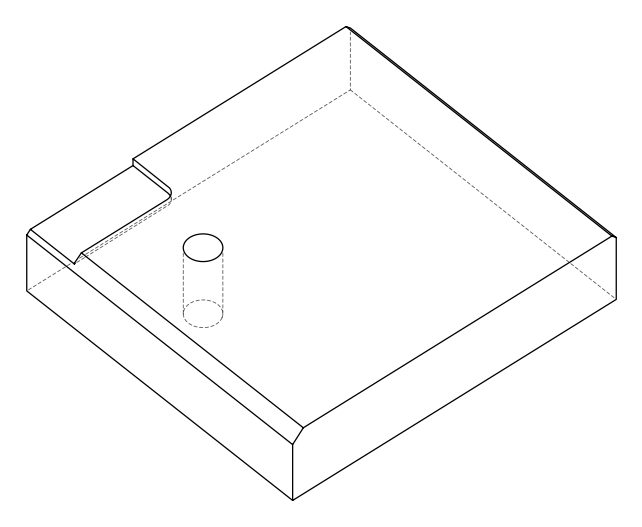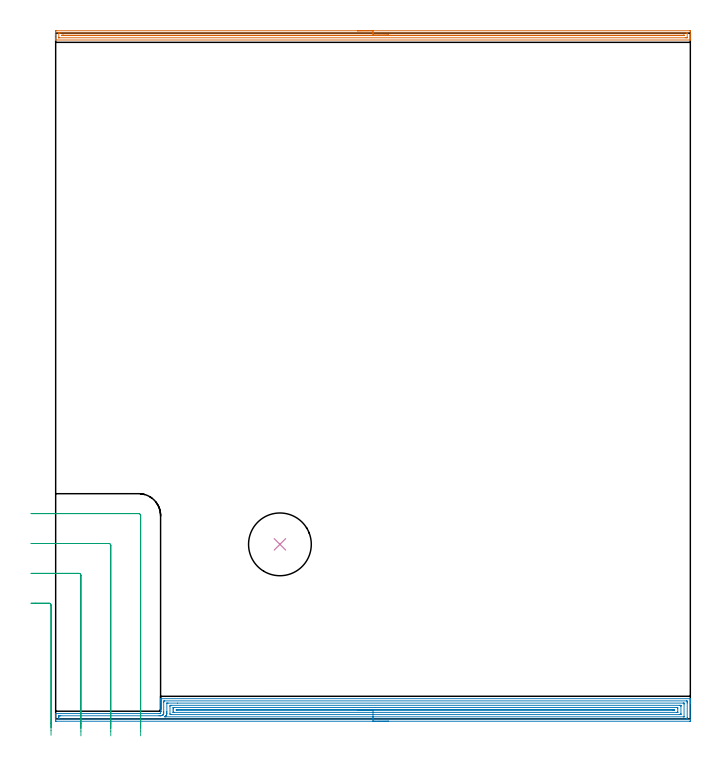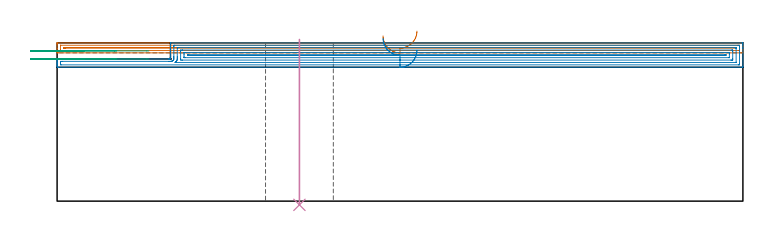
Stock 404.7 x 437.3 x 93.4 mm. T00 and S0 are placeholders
(PLAN: 4 operations, 2 tool changes, 30.4 min)
(1 AREA_MILL | FG_CHAMFER_SURFACE | UGT0205_001 | 9.86 min | 7044 mm3)
(2 AREA_MILL_1 | FG_CHAMFER_SURFACE_1 | UGT0205_001 | 17.47 min | 41928 mm3)
(3 MILL_CORNER_NOTCH_RECTANGULAR | CORNER_NOTCH_RECTANGULAR | UGT0201_109 | Follow Part, ap 6.35, ae 75% | 2.63 min | 84768 mm3)
(4 INDEXABLE_INSERT_DRILL_THROUGH_HOLE_FROM_SOLID | STEP1HOLE | NXT0302_035 | 0.39 min | 117309 mm3)
(TOOL UGT0205_001 | Chamfer Mill 20 x 3 x 45 deg. | D20 FL50 Z2)
(TOOL UGT0201_109 | End Mill 25.4 mm | D25.4 FL25 Z2)
(TOOL NXT0302_035 | Index. Insert Drill 40mm [880-D4000L40-05] | D40 PA176 FL200 Z2)
(OP 1 AREA_MILL)
G17 G21 G94 G90
T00 M6
G54
G17 G0 G90 X192.35 Y438.8 S1061 M3
G43 Z103.4 H0
Z97.5
G94 G1 X192.388 Z96.628 F250.
X192.502 Z95.763
X192.691 Z94.912
X192.953 Z94.08
X193.287 Z93.274
X193.69 Z92.5
X194.158 Z91.764
X194.69 Z91.072
X195.279 Z90.429
X195.922 Z89.84
X196.614 Z89.308
X197.35 Z88.84
X198.124 Z88.437
X198.93 Z88.103
X199.762 Z87.841
X200.614 Z87.652
X201.478 Z87.538
X202.35 Z87.5
X404.092
X404.428 Y438.798
X404.69 Y438.793 Z87.504
X404.7 Y438.469 Z87.827
Y436.723 Z89.572
Y435.294 Z91.003
Y434.104 Z92.19
Y433.471 Z92.829
Y433.14 Z93.159
X404.698 Y433.019 Z93.273
X404.69 Y432.903 Z93.388
X404.538 Y432.9 Z93.4
X0.162
X0.01 Y432.903 Z93.388
X0.002 Y433.019 Z93.273
X0. Y433.141 Z93.159
Y433.47 Z92.829
Y434.104 Z92.19
Y436.167 Z90.13
Y437.596 Z88.7
Y438.191 Z88.105
X0.003 Y438.469 Z87.827
X0.01 Y438.793 Z87.504
X0.272 Y438.798 Z87.5
X0.608 Y438.8
X202.35
Y437.386 Z88.914
X402.521 Y437.385 Z88.915
X402.652 Y437.384 Z88.916
X402.683 Y437.381 Z88.919
X402.69 Y437.378 Z88.922
X402.694 Y437.37 Z88.93
X402.698 Y437.344 Z88.956
X402.7 Y437.211 Z89.089
X402.699 Y434.593 Z91.707
X402.695 Y434.464 Z91.836
X402.69 Y434.362 Z91.938
X402.679 Y434.321 Z91.979
X402.644 Y434.32 Z91.98
X402.306 Y434.316 Z91.984
X402.091 Y434.315 Z91.985
X401.414 Y434.314 Z91.986
X2.179 Y434.315 Z91.985
X2.048 Y434.317 Z91.983
X2.017 Y434.319 Z91.981
X2.01 Y434.322 Z91.978
X2.006 Y434.33 Z91.97
X2.003 Y434.357 Z91.943
X2. Y434.489 Z91.811
X2.001 Y437.107 Z89.193
X2.005 Y437.236 Z89.064
X2.01 Y437.338 Z88.962
X2.021 Y437.379 Z88.921
X2.056 Y437.38 Z88.92
X2.394 Y437.384 Z88.916
X2.609 Y437.385 Z88.915
X3.286 Y437.386 Z88.914
X202.35
Y435.972 Z90.328
X400.521 Y435.971 Z90.329
X400.645 Y435.969 Z90.331
X400.679 Y435.966 Z90.334
X400.69 Y435.964 Z90.336
X400.693 Y435.954 Z90.346
X400.697 Y435.908 Z90.392
X400.696 Y435.85 Z90.45
X400.69 Y435.764 Z90.536
X400.679 Y435.735 Z90.565
X400.641 Y435.733 Z90.567
X400.521 Y435.731 Z90.569
X399.753 Y435.729 Z90.571
X399.628 Y435.728 Z90.572
X4.179 Y435.729 Z90.571
X4.055 Y435.731 Z90.569
X4.021 Y435.734 Z90.566
X4.01 Y435.736 Z90.564
X4.007 Y435.746 Z90.554
X4.003 Y435.792 Z90.508
X4.004 Y435.85 Z90.45
X4.01 Y435.936 Z90.364
X4.021 Y435.965 Z90.335
X4.059 Y435.967 Z90.333
X4.179 Y435.969 Z90.331
X4.948 Y435.972 Z90.328
X5.072
X202.35
X203.222 Z90.366
X204.086 Z90.48
X204.938 Z90.669
X205.77 Z90.931
X206.576 Z91.265
X207.35 Z91.668
X208.086 Z92.137
X208.778 Z92.668
X209.421 Z93.257
X210.01 Z93.901
X210.542 Z94.593
X211.01 Z95.328
X211.413 Z96.102
X211.747 Z96.908
X212.009 Z97.74
X212.198 Z98.592
X212.312 Z99.457
X212.35 Z100.328
G0 Z103.4
M5
M2
(OP 2 AREA_MILL_1)
G17 G21 G94 G90
T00 M6
G54
G17 G0 G90 X212.35 Y-1.5 S1061 M3
G43 Z103.4 H0
Z89.
G94 G1 X212.312 Z88.128 F250.
X212.198 Z87.264
X212.009 Z86.412
X211.747 Z85.58
X211.413 Z84.774
X211.01 Z84.
X210.542 Z83.264
X210.01 Z82.572
X209.421 Z81.929
X208.778 Z81.34
X208.086 Z80.809
X207.35 Z80.34
X206.576 Z79.937
X205.77 Z79.603
X204.938 Z79.341
X204.086 Z79.152
X203.222 Z79.038
X202.35 Z79.
X0.608 Y-1.499 Z79.001
X0.071 Y-1.494 Z79.003
X0.008 Y-1.491 Z79.005
X0. Y-0.959 Z79.536
Y-0.676 Z79.819
Y-0.071 Z80.423
Y0.494 Z80.992
Y0.817 Z81.313
Y1.382 Z81.879
Y1.705 Z82.2
Y2.349 Z82.849
Y2.814 Z83.313
X0.004 Y3.271 Z83.764
X0.01 Y3.398 Z83.889
X0.162 Y3.4 Z83.9
X65.994
X66.109 Z83.885
X66.112 Y3.404 Z83.884
X66.117 Y3.406 Z83.886
X66.219 Y3.405 Z83.89
X66.343 Y3.4 Z83.9
X66.665 Y3.401 Z83.899
X66.9
Y10.583 Z91.078
Y11.938 Z92.433
Y12.644 Z93.137
X66.907 Y12.855 Z93.347
X66.91 Y12.897 Z93.389
X67.112 Y12.9 Z93.4
X404.538
X404.69 Y12.897 Z93.388
X404.693 Y12.866 Z93.358
X404.7 Y12.507 Z93.006
Y12.116 Z92.615
Y11.471 Z91.966
Y10.261 Z90.758
Y9.695 Z90.19
Y-0.959 Z79.538
X404.698 Y-1.244 Z79.253
X404.69 Y-1.492 Z79.006
X404.441 Y-1.499 Z78.999
X202.35 Y-1.5 Z79.
Y-0.086 Z80.414
X2.394 Y-0.085 Z80.415
X2.01 Y-0.071 Z80.429
X2.003 Y0.318 Z80.818
X2.001 Y0.817 Z81.317
Y1.208 Z81.708
X2.007 Y1.705 Z82.205
X2.01 Y1.9 Z82.4
X2.026 Y1.979 Z82.479
X2.115 Y1.982 Z82.482
X2.394 Y1.984 Z82.484
X3.004 Y1.986 Z82.486
X3.286
X65.914
X66.524 Y1.987 Z82.487
X66.665 Y1.988 Z82.488
X66.969 Y1.994 Z82.494
X67.247 Y2.014 Z82.514
X67.558 Y2.072 Z82.572
X67.785 Y2.14 Z82.64
X67.949 Y2.204 Z82.704
X68.146 Y2.303 Z82.803
X68.275 Y2.383 Z82.883
X68.451 Y2.513 Z83.013
X68.493 Y2.551 Z83.051
X68.532 Y2.593 Z83.093
X68.673 Y2.76 Z83.26
X68.752 Y2.885 Z83.385
X68.842 Y3.091 Z83.591
X68.88 Y3.262 Z83.762
X68.89 Y3.48 Z83.98
X68.898 Y3.924 Z84.424
X68.899 Y4.368 Z84.868
X68.9 Y4.809 Z85.309
X68.901 Y10.583 Z91.083
X68.903 Y11.022 Z91.522
X68.91 Y11.471 Z91.971
X69.329 Y11.485 Z91.985
X69.343
X402.306
X402.69 Y11.471 Z91.971
X402.697 Y11.082 Z91.582
X402.699 Y10.583 Z91.083
X402.7 Y10.192 Z90.692
X402.699 Y0.817 Z81.317
X402.698 Y0.428 Z80.928
X402.69 Y-0.071 Z80.429
X402.32 Y-0.085 Z80.415
X402.306
X202.35 Y-0.086 Z80.414
Y1.328 Z81.828
X70.236 Y1.329 Z81.829
X69.72 Y1.33 Z81.83
X69.689 Y1.332 Z81.832
X69.648 Y1.336 Z81.836
X69.684 Y1.366 Z81.866
X69.906 Y1.547 Z82.047
X70.092 Y1.705 Z82.205
X70.166 Y1.774 Z82.274
X70.236 Y1.847 Z82.347
X70.462 Y2.129 Z82.629
X70.556 Y2.274 Z82.774
X70.628 Y2.395 Z82.895
X70.718 Y2.593 Z83.093
X70.823 Y2.896 Z83.396
X70.875 Y3.158 Z83.658
X70.89 Y3.48 Z83.98
X70.897 Y3.711 Z84.211
X70.9 Y4.368 Z84.868
Y4.596 Z85.096
X70.901 Y9.921 Z90.421
X70.905 Y9.998 Z90.498
X70.91 Y10.055 Z90.555
X70.942 Y10.064 Z90.564
X71.129 Y10.067 Z90.567
X71.644 Y10.07 Z90.57
X77.647 Y10.071 Z90.571
X400.143
X400.521 Y10.069 Z90.569
X400.646 Y10.067 Z90.567
X400.683 Y10.065 Z90.565
X400.69 Y9.992 Z90.492
X400.695 Y9.873 Z90.373
X400.699 Y9.695 Z90.195
X400.7 Y9.517 Z90.017
X400.699 Y1.528 Z82.028
X400.692 Y1.349 Z81.849
X400.689 Y1.334 Z81.834
X400.685 Y1.332 Z81.832
X400.663 Y1.33 Z81.83
X400.616 Y1.329 Z81.829
X400.521
X202.35 Y1.328 Z81.828
Y2.743 Z83.243
X73.807
X73.655 Y2.744 Z83.244
X72.914 Y2.75 Z83.25
X72.9 Y3.494 Z83.994
Y7.933 Z88.433
X72.914 Y8.65 Z89.15
X73.069 Y8.653 Z89.153
X73.807 Y8.657 Z89.157
X73.958
X397.994
X398.619 Y8.652 Z89.152
X398.687 Y8.65 Z89.15
X398.692 Y8.56 Z89.06
X398.697 Y8.358 Z88.858
X398.7 Y7.955 Z88.455
Y3.48 Z83.98
X398.695 Y3.054 Z83.554
X398.69 Y2.841 Z83.341
X398.681 Y2.749 Z83.249
X398.58 Y2.747 Z83.247
X397.843 Y2.743 Z83.243
X397.692
X202.35
Y4.157 Z84.657
X75.592
X74.91 Y4.159 Z84.659
X74.908 Y4.16 Z84.66
X74.903 Y4.166 Z84.666
X74.901 Y4.368 Z84.868
X74.9 Y5.056 Z85.556
Y6.144 Z86.644
X74.901 Y6.831 Z87.331
X74.905 Y7.032 Z87.532
X74.91 Y7.203 Z87.703
X74.92 Y7.236 Z87.736
X75.026 Y7.239 Z87.739
X75.167 Y7.241 Z87.741
X75.38 Y7.243 Z87.743
X75.592
X396.058 Y7.242 Z87.742
X396.27 Y7.241 Z87.741
X396.685 Y7.236 Z87.736
X396.69 Y7.032 Z87.532
X396.699 Y6.394 Z86.894
Y4.368 Z84.868
X396.697 Y4.209 Z84.709
X396.694 Y4.17 Z84.67
X396.691 Y4.165 Z84.665
X396.675 Y4.162 Z84.662
X396.624 Y4.159 Z84.659
X396.483 Y4.157 Z84.657
X396.27
X202.35
Y5.571 Z86.071
X77.06
X76.97 Y5.573 Z86.073
X76.926 Y5.576 Z86.076
X76.912 Y5.578 Z86.078
X76.91 Y5.588 Z86.088
X76.904 Y5.727 Z86.227
X76.91 Y5.807 Z86.307
X76.919 Y5.822 Z86.322
X76.952 Y5.824 Z86.324
X77.118 Y5.827 Z86.327
X77.377 Y5.828 Z86.328
X77.694 Y5.829 Z86.329
X394.272
X394.591 Y5.827 Z86.327
X394.655 Y5.825 Z86.325
X394.682 Y5.822 Z86.322
X394.69 Y5.811 Z86.311
X394.695 Y5.723 Z86.223
X394.69 Y5.58 Z86.08
X394.531 Y5.576 Z86.076
X394.272 Y5.573 Z86.073
X393.955 Y5.571 Z86.071
X393.696
X202.35
X201.478 Z86.109
X200.614 Z86.223
X199.762 Z86.412
X198.93 Z86.674
X198.124 Z87.008
X197.35 Z87.411
X196.614 Z87.88
X195.922 Z88.411
X195.279 Z89.
X194.69 Z89.643
X194.158 Z90.335
X193.69 Z91.071
X193.287 Z91.845
X192.953 Z92.651
X192.691 Z93.483
X192.502 Z94.335
X192.388 Z95.2
X192.35 Z96.071
G0 Z103.4
M5
M2
(OP 3 MILL_CORNER_NOTCH_RECTANGULAR)
G17 G21 G94 G90
T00 M6
G54
G17 G0 G90 X-2.95 Y-5.703 S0 M3
G43 Z103.4 H0
Z88.65
G94 G1 Y-2.703 F250.
Y72.487 F500.
G3 X-4.213 Y73.75 R1.27
G1 X-12.7
X-15.7 F250.
G0 Z103.4
X16.1 Y-6.05
Z88.65
G1 Y-3.05
Y91.536 F500.
G3 X14.836 Y92.8 R1.27
G1 X-12.7
X-15.7 F250.
G0 Z103.4
X35.15 Y-6.05
Z88.65
G1 Y-3.05
Y110.586 F500.
G3 X33.886 Y111.85 R1.27
G1 X-12.7
X-15.7 F250.
G0 Z103.4
X54.2 Y-6.05
Z88.65
G1 Y-3.05
Y129.636 F500.
G3 X52.936 Y130.9 R1.27
G1 X-12.7
X-15.7 F250.
G0 Z103.4
X-2.95 Y-10.452
Z83.9
G1 Y-7.452
Y72.487 F500.
G3 X-4.213 Y73.75 R1.27
G1 X-12.7
X-15.7 F250.
G0 Z103.4
X16.1 Y-10.799
Z83.9
G1 Y-7.799
Y91.536 F500.
G3 X14.836 Y92.8 R1.27
G1 X-12.7
X-15.7 F250.
G0 Z103.4
X35.15 Y-10.799
Z83.9
G1 Y-7.799
Y110.586 F500.
G3 X33.886 Y111.85 R1.27
G1 X-12.7
X-15.7 F250.
G0 Z103.4
X54.2 Y-10.799
Z83.9
G1 Y-7.799
Y129.636 F500.
G3 X52.936 Y130.9 R1.27
G1 X-12.7
X-15.7 F250.
G0 Z103.4
M5
M2
(OP 4 INDEXABLE_INSERT_DRILL_THROUGH_HOLE_FROM_SOLID)
G17 G21 G94 G90
T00 M6
G54
G17 G0 G90 X143. Y111.3 S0 M3
G43 Z103.4 H1
G94 G81 G98 Z-2.198 F250. R95.4
G80
M5
M2
